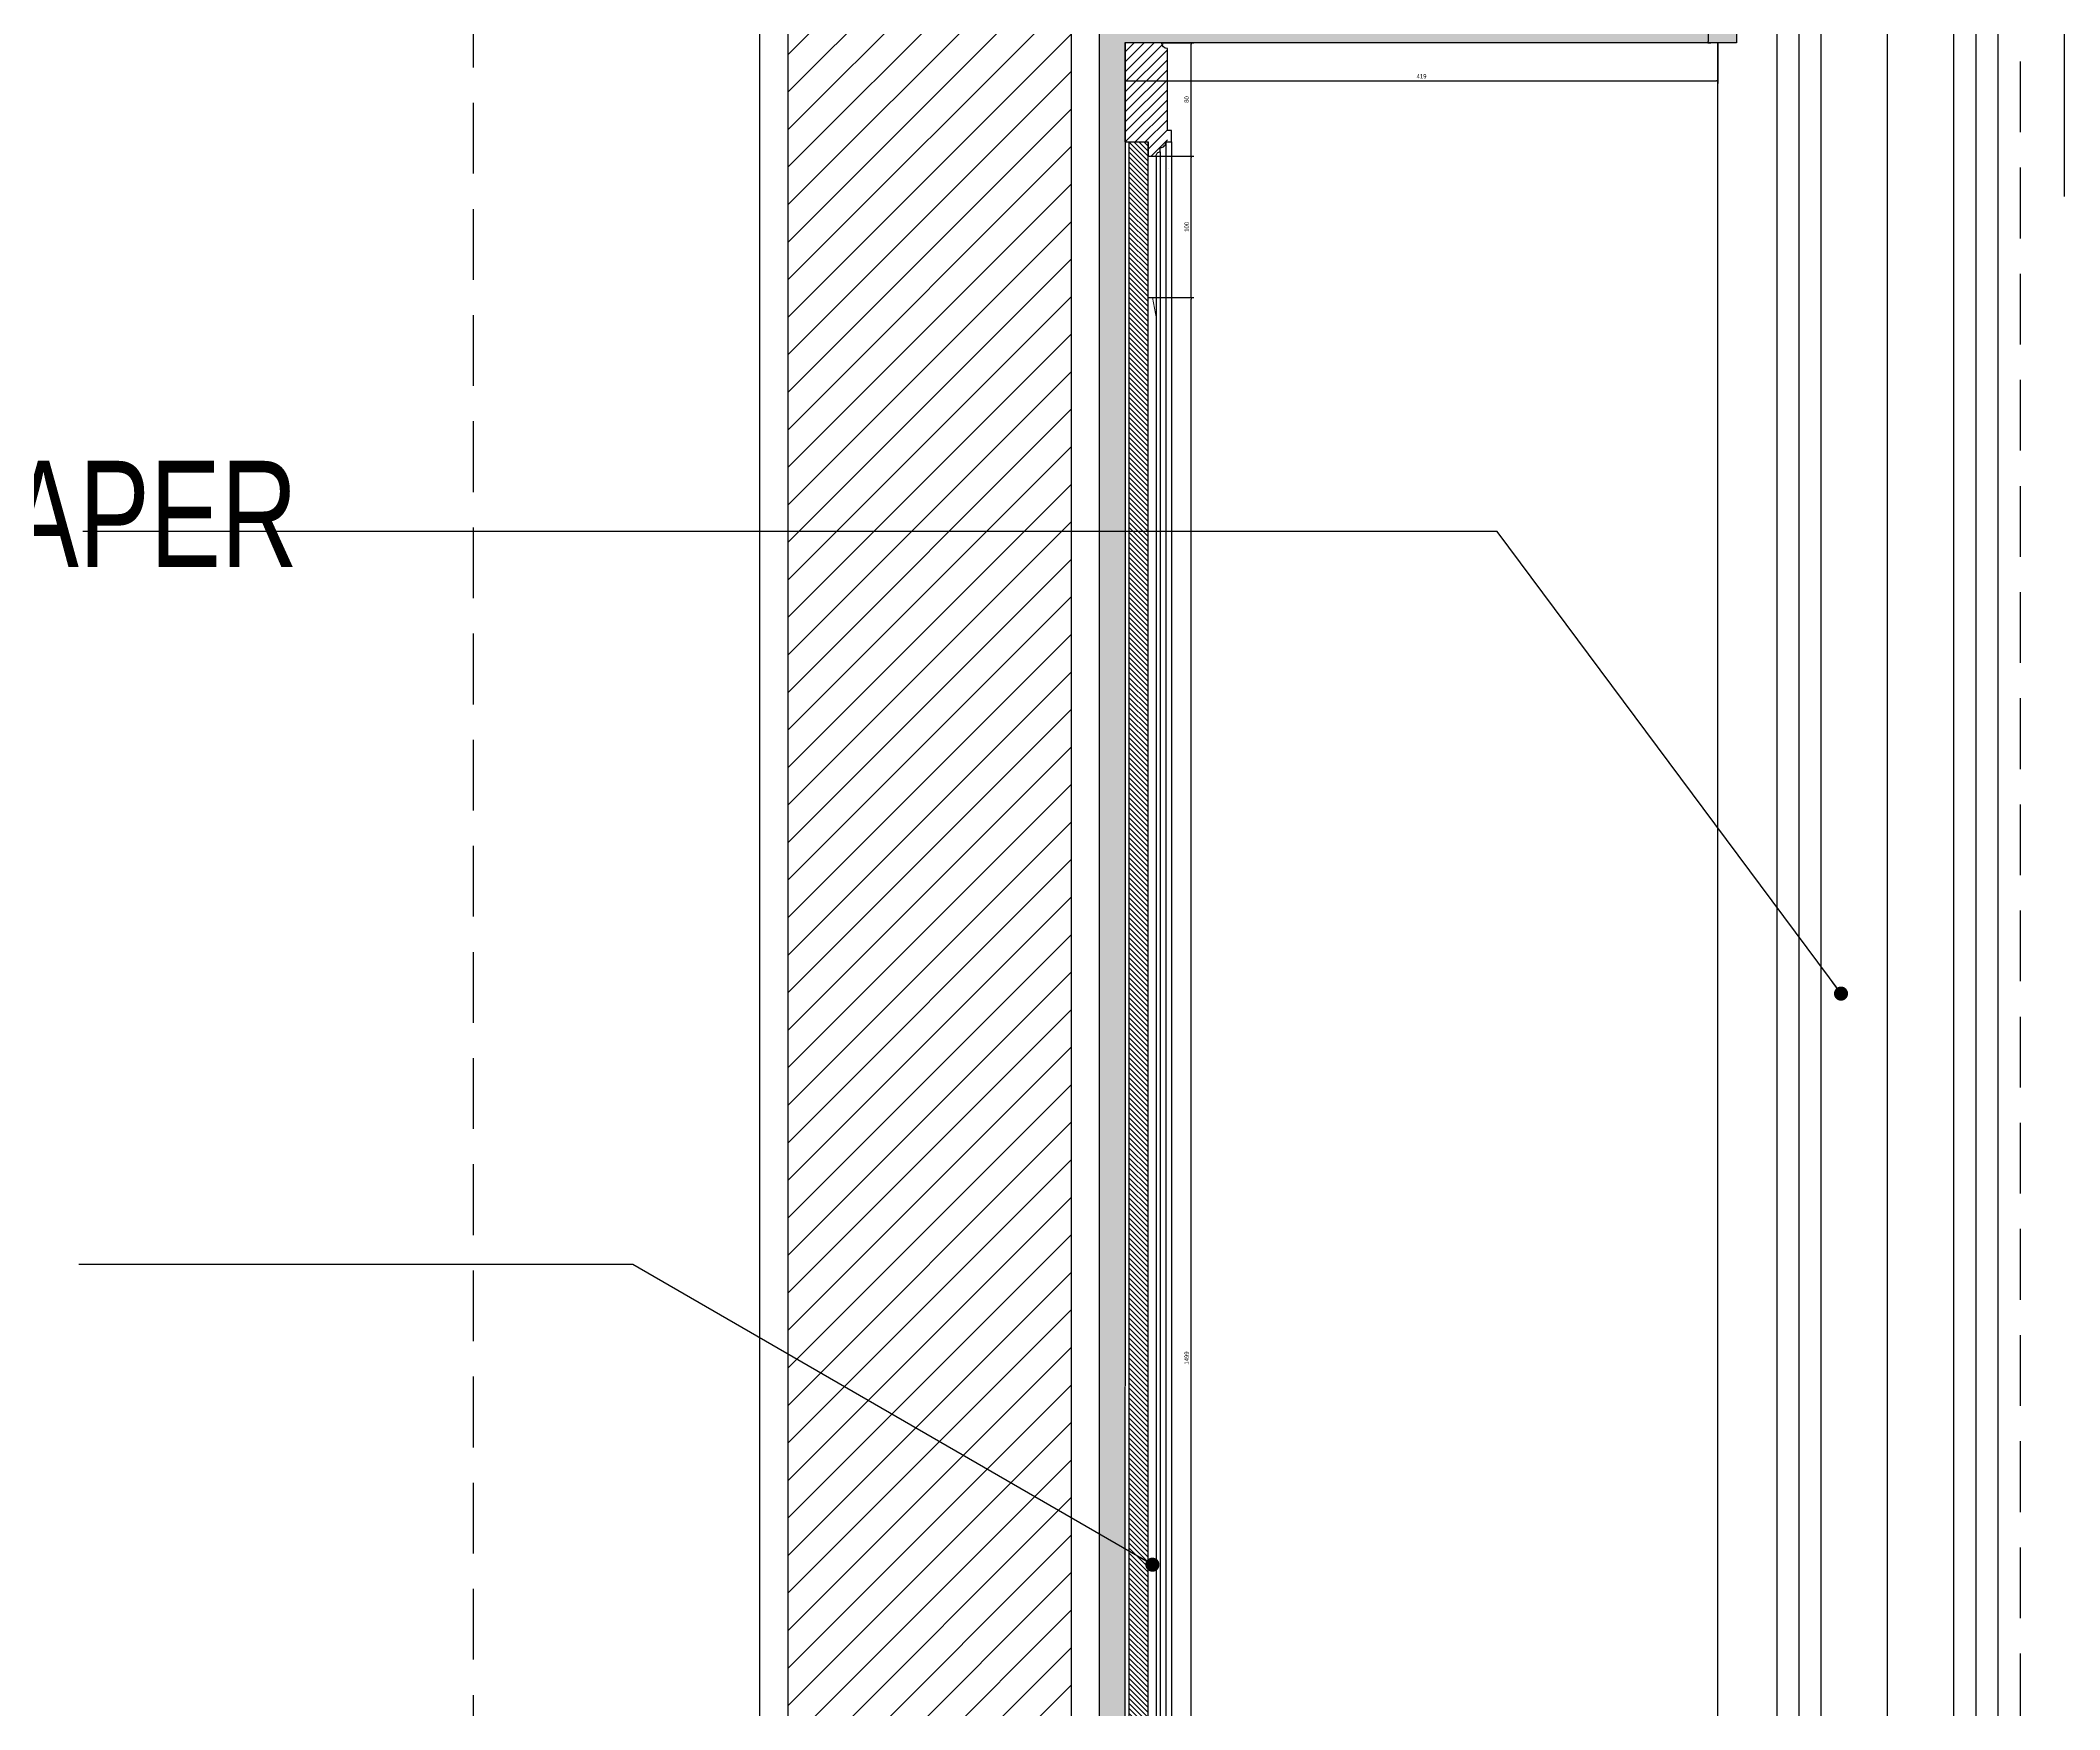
# Model space of a CAD drawing. Header units: inches. Extents: x 274057 to 444617, y 485849 to 635630.
# Drawn here: x 352867 to 354293, y 517980 to 519160 of the extents above; entities that cross this region are included whole.
import ezdxf

# ---------------------------------------------------------------- set-up
doc = ezdxf.new("R2010")
doc.units = ezdxf.units.IN
doc.header["$MEASUREMENT"] = 0
doc.linetypes.add('HIDDEN', pattern=[0.375, 0.25, -0.125])
for name, color, linetype in [('Calliper_wall hatch_CHB', 8, 'Continuous'), ('CQ curtains and frames', 252, 'Continuous'), ('CQ Grg Gypsum', 41, 'Continuous'), ('CQ PANEL DIMENSION', 1, 'Continuous'), ('CQ Plaster', 1, 'Continuous'), ('CQ section wall', 3, 'Continuous'), ('CQ spot detail elevation', 1, 'Continuous'), ('CQ SPOT DETAILS', 40, 'Continuous'), ('CQ text label', 3, 'Continuous'), ('CQ wall section', 5, 'Continuous'), ('CQ Wood Section', 60, 'Continuous'), ('CQ_callout', 34, 'Continuous'), ('Layer7', 8, 'Continuous'), ('Wood SECT', 1, 'Continuous')]:
    doc.layers.add(name, color=color, linetype=linetype)
for name, color, linetype, lineweight in [('CQ plan and elev dimension', 252, 'Continuous', 35), ('CQ wooh hatch', 8, 'HIDDEN', 18), ('Glass', 4, 'Continuous', 0)]:
    doc.layers.add(name, color=color, linetype=linetype, lineweight=lineweight)
doc.styles.add('DIM 50', font='romans.shx', dxfattribs={"width": 0.75, "height": 100})
doc.styles.get("Standard").update_dxf_attribs({"font": 'arial.ttf'})
doc.dimstyles.new('CQ 2', dxfattribs={"dimscale": 0.02, "dimtxt": 150, "dimasz": 50, "dimexe": 100, "dimexo": 0, "dimgap": 80, "dimtad": 1, "dimdec": 0, "dimzin": 0, "dimdsep": 46, "dimtxsty": 'Standard', "dimblk": 'DOT', "dimcen": 100, "dimclrd": 1, "dimclre": 1, "dimclrt": 3, "dimadec": 0, "dimazin": 0, "dimtfac": 1, "dimtdec": 0, "dimtofl": 0, "dimtmove": 0, "dimatfit": 3, "dimfxl": 1, "dimtolj": 1, "dimtzin": 0, "dimlwd": -1, "dimarcsym": 0})
doc.dimstyles.new('CQ 20', dxfattribs={"dimscale": 0.2, "dimtxt": 150, "dimasz": 100, "dimexe": 100, "dimexo": 20, "dimgap": 80, "dimtad": 1, "dimdec": 0, "dimzin": 0, "dimdsep": 46, "dimtxsty": 'Standard', "dimblk": 'DOT', "dimcen": 100, "dimclrd": 1, "dimclre": 1, "dimclrt": 3, "dimadec": 0, "dimazin": 0, "dimtfac": 1, "dimtdec": 0, "dimtofl": 0, "dimtmove": 0, "dimatfit": 3, "dimfxl": 1, "dimtolj": 1, "dimtzin": 0, "dimlwd": -1, "dimarcsym": 0})
doc.dimstyles.new('CQ 50', dxfattribs={"dimscale": 0.5, "dimtxt": 150, "dimasz": 100, "dimexe": 100, "dimexo": 20, "dimgap": 80, "dimtad": 1, "dimdec": 0, "dimzin": 0, "dimdsep": 46, "dimtxsty": 'Standard', "dimblk": 'DOT', "dimcen": 100, "dimclrd": 250, "dimclre": 250, "dimclrt": 3, "dimadec": 0, "dimazin": 0, "dimtfac": 1, "dimtdec": 0, "dimtofl": 0, "dimtmove": 0, "dimatfit": 3, "dimfxl": 3, "dimtolj": 1, "dimtzin": 0, "dimlwd": -1, "dimarcsym": 0})
doc.dimstyles.get("Standard").update_dxf_attribs({"dimtxt": 0.18, "dimasz": 0.18, "dimexe": 0.18, "dimexo": 0.0625, "dimgap": 0.09, "dimtad": 0, "dimtih": 1, "dimtoh": 1, "dimdec": 4, "dimzin": 0, "dimdsep": 46, "dimtxsty": 'Standard', "dimcen": 0.09, "dimadec": 0, "dimazin": 0, "dimtfac": 1, "dimtdec": 4, "dimtofl": 0, "dimtmove": 0, "dimatfit": 3, "dimfxl": 1, "dimtolj": 1, "dimtzin": 0, "dimarcsym": 0})

# ---------------------------------------------------------------- blocks, each defined once
blk = doc.blocks.new('ff15 section c and d')
at = {"layer": 'Calliper_wall hatch_CHB'}
h = blk.add_hatch(dxfattribs=at)
h.set_pattern_fill('ANSI31,_O', color=8, scale=150)
h.set_pattern_definition([(45, (0, 0), (-13.25825215, 13.25825215), [])])
h.paths.add_polyline_path([(351925.4, 516299.3), (351725.4, 516299.3), (351725.4, 519999.3), (351925.4, 519999.3)])
h.paths.add_polyline_path([(358625.4, 516299.3), (358425.4, 516299.3), (358425.4, 519999.3), (358625.4, 519999.3)])
at = {"layer": 'CQ Plaster', "color": 1, "ltscale": 0.03}
for p, q in [((351705.4, 516399.3, 0), (351705.4, 519999.3, 0)), ((351945.4, 516399.3, 0), (351945.4, 519999.3, 0))]:
    blk.add_line(p, q, dxfattribs=at)
at = {"layer": 'CQ section wall', "elevation": 0}
blk.add_lwpolyline([(351925.4, 516299.3), (351725.4, 516299.3), (351725.4, 519999.3), (351925.4, 519999.3)], close=True, dxfattribs=at)
blk = doc.blocks.new('_Dot')
at = {"color": 0, "linetype": 'ByBlock', "lineweight": -2}
blk.add_line((-0.5, 0), (-1, 0), dxfattribs=at)
at = {"color": 0, "linetype": 'ByBlock', "const_width": 0.5}
blk.add_lwpolyline([(-0.25, 0, 1), (0.25, 0, 1)], format="xyb", close=True, dxfattribs=at)
blk = doc.blocks.new('*D144')
at = {"layer": 'CQ plan and elev dimension', "color": 250, "lineweight": -2, "transparency": 16777216}
for p, q in [((353395.1, 519999.3), (351654.6, 519999.3)), ((353595.1, 516399.3), (351654.6, 516399.3))]:
    blk.add_line(p, q, dxfattribs=at)
at = {"layer": 'CQ plan and elev dimension', "color": 250, "transparency": 16777216}
blk.add_line((351704.6, 519949.3), (351704.6, 516449.3), dxfattribs=at)
at = {"layer": 'Defpoints', "color": 0, "transparency": 16777216}
for p in [(353405.1, 519999.3, 0), (351704.6, 516399.3), (353605.1, 516399.3, 0)]:
    blk.add_point(p, dxfattribs=at)
at = {"layer": 'CQ plan and elev dimension', "color": 250, "transparency": 16777216, "xscale": 50, "yscale": 50, "zscale": 50}
for p, rotation in [((351704.6, 519999.3), 90.00000000166753), ((351704.6, 516399.3), 270.0000000016675)]:
    blk.add_blockref('_Dot', p, dxfattribs=dict(at, rotation=rotation))
at = {"layer": 'CQ plan and elev dimension', "color": 3, "transparency": 16777216, "insert": (351626.3, 518199.3), "char_height": 75, "attachment_point": 5, "rotation": 90}
blk.add_mtext('\\A1;3600', dxfattribs=at)
blk = doc.blocks.new('*D145')
at = {"layer": 'CQ plan and elev dimension', "color": 250, "lineweight": -2, "transparency": 16777216}
for p, q in [((353962, 519499.3), (351884.1, 519499.3)), ((353285.3, 516399.3), (351884.1, 516399.3))]:
    blk.add_line(p, q, dxfattribs=at)
at = {"layer": 'CQ plan and elev dimension', "color": 250, "transparency": 16777216}
blk.add_line((351934.1, 519449.3), (351934.1, 516449.3), dxfattribs=at)
at = {"layer": 'Defpoints', "color": 0, "transparency": 16777216}
for p in [(353972, 519499.3, 0), (351934.1, 516399.3), (353295.3, 516399.3, 0)]:
    blk.add_point(p, dxfattribs=at)
at = {"layer": 'CQ plan and elev dimension', "color": 250, "transparency": 16777216, "xscale": 50, "yscale": 50, "zscale": 50}
for p, rotation in [((351934.1, 519499.3), 90.00000000166753), ((351934.1, 516399.3), 270.0000000016675)]:
    blk.add_blockref('_Dot', p, dxfattribs=dict(at, rotation=rotation))
at = {"layer": 'CQ plan and elev dimension', "color": 3, "transparency": 16777216, "insert": (351855.8, 517949.3), "char_height": 75, "attachment_point": 5, "rotation": 90}
blk.add_mtext('\\A1;3100', dxfattribs=at)
blk = doc.blocks.new('*D284')
at = {"layer": 'CQ PANEL DIMENSION', "color": 1, "lineweight": -2, "transparency": 16777216}
for p, q in [((354281.4, 519499.3), (354806.3, 519499.3)), ((353585.9, 516399.3), (354806.3, 516399.3))]:
    blk.add_line(p, q, dxfattribs=at)
at = {"layer": 'CQ PANEL DIMENSION', "color": 1, "transparency": 16777216}
blk.add_line((354786.3, 519479.3), (354786.3, 516419.3), dxfattribs=at)
at = {"layer": 'Defpoints', "color": 0, "transparency": 16777216}
for p in [(354277.4, 519499.3, 0), (353581.9, 516399.3, 0), (354786.3, 516399.3)]:
    blk.add_point(p, dxfattribs=at)
at = {"layer": 'CQ PANEL DIMENSION', "color": 1, "transparency": 16777216, "xscale": 20, "yscale": 20, "zscale": 20}
for p, rotation in [((354786.3, 519499.3), 90), ((354786.3, 516399.3), 270)]:
    blk.add_blockref('_Dot', p, dxfattribs=dict(at, rotation=rotation))
at = {"layer": 'CQ PANEL DIMENSION', "color": 3, "transparency": 16777216, "insert": (354755, 517949.3), "char_height": 30, "attachment_point": 5, "rotation": 90}
blk.add_mtext('\\A1;3100', dxfattribs=at)
blk = doc.blocks.new('A$Cd99c4f28')
at = {"layer": 'CQ wooh hatch', "ltscale": 1000}
h = blk.add_hatch(dxfattribs=at)
h.set_pattern_fill('GOST_WOOD', color=256, angle=45, style=0)
h.set_pattern_definition([(135, (-323282.9897, -516399.284), (4.24264069, 4.24264069), [10, -2]), (135, (-323280.161, -516399.284), (4.24264069, 4.24264069), [6, -1.5, 3, -1.5]), (135, (-323276.626, -516399.991), (4.24264069, 4.24264069), [10, -2])])
h.paths.add_polyline_path([(446, 2758.6), (446.1, 860), (464.1, 860), (464, 2780), (14, 2780), (14, 2768.6), (14, 2758.6), (24, 2758.6)])
at = {"layer": 'Layer7'}
h = blk.add_hatch(dxfattribs=at)
h.set_pattern_fill('ANSI31', color=256, scale=40, angle=-90)
h.set_pattern_definition([(315, (-580779.277, 334917.0314), (3.535533906, 3.535533906), [])])
edge = h.paths.add_edge_path()
edge.add_arc((419.1, 2671.1), 4.03, 119.3037, 299.3007)
edge.add_arc((419.1, 2671.1), 4.03, 119.3007, 299.3037, ccw=False)
edge = h.paths.add_edge_path()
edge.add_line((416.1, 2688.6), (417.1, 2688.6))
edge.add_arc((421.1, 2688.6), 4, 180, 270)
edge.add_line((421.1, 2684.6), (421.1, 2681.6))
edge.add_arc((421.1, 2678.6), 3, 0, 90, ccw=False)
edge.add_line((424.1, 2678.6), (429.7, 2678.6))
edge.add_line((429.7, 2678.6), (429.7, 2688.6))
edge.add_line((429.7, 2688.6), (446.1, 2688.6))
edge.add_line((446.1, 2688.6), (446.1, 2758.6))
edge.add_line((446.1, 2758.6), (420.1, 2758.6))
edge.add_arc((416, 2758.8), 4.12, 271.6583, 358.3417, ccw=False)
edge.add_line((416.1, 2754.6), (416.1, 2688.6))
h = blk.add_hatch(dxfattribs=at)
h.set_pattern_fill('ANSI31', color=256, scale=20)
h.set_pattern_definition([(45, (-507385.2396, 356361.7091), (-1.767766953, 1.767766953), [])])
h.paths.add_polyline_path([(429.7, 970), (435.7, 970), (443.1, 970), (443.1, 2688.6), (429.7, 2688.6)])
at = {"color": 8, "elevation": 0}
for points in [[(413.1, 2688.6), (413.1, 970)], [(417.1, 2688.6), (417.1, 970)], [(421.1, 2681.6), (421.1, 977)], [(424.1, 2678.6), (424.1, 980)]]:
    blk.add_lwpolyline(points, dxfattribs=at)
at = {"layer": 'CQ Wood Section', "ltscale": 1000}
blk.add_line((27.1, 900, 0), (27.1, 2758.6, 0.2), dxfattribs=at)
at = {"layer": 'CQ Wood Section', "ltscale": 1000, "elevation": 0.2}
blk.add_lwpolyline([(446, 2758.6), (446.1, 860), (464.1, 860), (464, 2780), (14, 2780), (14, 2768.6), (14, 2758.6), (24, 2758.6), (446, 2758.6)], dxfattribs=at)
at = {"layer": 'Glass', "elevation": 0}
blk.add_lwpolyline([(426.7, 2578.6), (429.7, 2578.6), (429.7, 1080), (426.7, 1080), (423.7, 1095), (423.7, 2563.6)], close=True, dxfattribs=at)
at = {"layer": 'Wood SECT', "elevation": 0}
blk.add_lwpolyline([(429.7, 2678.6), (424.1, 2678.6, 0.414214), (421.1, 2681.6), (421.1, 2684.6, -0.414214), (417.1, 2688.6), (413.1, 2688.6), (413.1, 2696.6), (416.1, 2696.6), (416.1, 2754.6, 0.397359), (420.1, 2758.6), (446.1, 2758.6), (446.1, 2688.6), (435.7, 2688.6), (435.7, 2688.6), (429.7, 2688.6)], format="xyb", close=True, dxfattribs=at)
for points in [[(429.7, 970), (429.7, 2688.6)], [(443.1, 970), (443.1, 2688.6)]]:
    blk.add_lwpolyline(points, dxfattribs=at)
blk = doc.blocks.new('*D1532')
at = {"layer": 'CQ SPOT DETAILS', "color": 1, "lineweight": -2, "transparency": 16777216}
for p, q in [((353659, 519157.9), (353681.7, 519157.9)), ((353649.4, 519077.9), (353681.7, 519077.9))]:
    blk.add_line(p, q, dxfattribs=at)
at = {"layer": 'CQ SPOT DETAILS', "color": 1, "transparency": 16777216}
blk.add_line((353679.7, 519078.9), (353679.7, 519156.9), dxfattribs=at)
at = {"layer": 'Defpoints', "color": 0, "transparency": 16777216}
for p in [(353659, 519157.9), (353679.7, 519157.9), (353649.4, 519077.9, -0.2)]:
    blk.add_point(p, dxfattribs=at)
at = {"layer": 'CQ SPOT DETAILS', "color": 1, "transparency": 16777216}
for p, rotation in [((353679.7, 519157.9), 90), ((353679.7, 519077.9), 270)]:
    blk.add_blockref('_Dot', p, dxfattribs=dict(at, rotation=rotation))
at = {"layer": 'CQ SPOT DETAILS', "color": 3, "transparency": 16777216, "insert": (353676.6, 519117.9), "char_height": 3, "attachment_point": 5, "rotation": 90}
blk.add_mtext('\\A1;80', dxfattribs=at)
blk = doc.blocks.new('*D1533')
at = {"layer": 'CQ SPOT DETAILS', "color": 1, "lineweight": -2, "transparency": 16777216}
for p, q in [((353633.1, 519157.9), (353633.1, 519129.1)), ((354052, 519157.9), (354052, 519129.1))]:
    blk.add_line(p, q, dxfattribs=at)
at = {"layer": 'CQ SPOT DETAILS', "color": 1, "transparency": 16777216}
blk.add_line((353634.1, 519131.1), (354051, 519131.1), dxfattribs=at)
at = {"layer": 'Defpoints', "color": 0, "transparency": 16777216}
for p in [(353633.1, 519157.9), (354052, 519157.9), (354052, 519131.1)]:
    blk.add_point(p, dxfattribs=at)
at = {"layer": 'CQ SPOT DETAILS', "color": 1, "transparency": 16777216, "rotation": 180}
blk.add_blockref('_Dot', (353633.1, 519131.1), dxfattribs=at)
at = {"layer": 'CQ SPOT DETAILS', "color": 1, "transparency": 16777216}
blk.add_blockref('_Dot', (354052, 519131.1), dxfattribs=at)
at = {"layer": 'CQ SPOT DETAILS', "color": 3, "transparency": 16777216, "insert": (353842.6, 519134.3), "char_height": 3, "attachment_point": 5}
blk.add_mtext('\\A1;419', dxfattribs=at)
blk = doc.blocks.new('*D1586')
at = {"layer": 'CQ SPOT DETAILS', "color": 1, "lineweight": -2, "transparency": 16777216}
for p, q in [((354045.1, 519179.2), (354047.1, 519179.2)), ((354045.1, 519157.9), (354047.1, 519157.9))]:
    blk.add_line(p, q, dxfattribs=at)
at = {"layer": 'CQ SPOT DETAILS', "color": 1, "transparency": 16777216}
blk.add_line((354045.1, 519178.2), (354045.1, 519158.9), dxfattribs=at)
at = {"layer": 'Defpoints', "color": 0, "transparency": 16777216}
for p in [(354045.1, 519179.2, 0), (354045.1, 519157.9), (354045.1, 519157.9)]:
    blk.add_point(p, dxfattribs=at)
at = {"layer": 'CQ SPOT DETAILS', "color": 1, "transparency": 16777216}
for p, rotation in [((354045.1, 519179.2), 90), ((354045.1, 519157.9), 270)]:
    blk.add_blockref('_Dot', p, dxfattribs=dict(at, rotation=rotation))
at = {"layer": 'CQ SPOT DETAILS', "color": 3, "transparency": 16777216, "insert": (354042, 519168.6), "char_height": 3, "attachment_point": 5, "rotation": 90}
blk.add_mtext('\\A1;21', dxfattribs=at)

msp = doc.modelspace()

# ---------------------------------------------------------------- hatches: boundary and pattern name
at = {"layer": 'CQ curtains and frames', "linetype": 'ByBlock', "ltscale": 200}
h = msp.add_hatch(dxfattribs=at)
h.set_pattern_fill('PLASTI,_O', color=256, scale=500, angle=90)
h.set_pattern_definition([(90, (0, 0), (-125, 8e-15), []), (90, (-15.62, 1e-15), (-125, 8e-15), []), (90, (-31.25, 2e-15), (-125, 8e-15), []), (90, (-78.12, 5e-15), (-125, 8e-15), [])])
edge = h.paths.add_edge_path()
edge.add_line((359636.1, 517521.3), (359636.1, 519159.2))
edge.add_line((359636.1, 519159.2), (359615.1, 519189.2))
edge.add_line((359615.1, 519189.2), (359611.1, 519259.4))
edge.add_line((359611.1, 519259.4), (359625.1, 519279.4))
edge.add_line((359625.1, 519279.4), (359625.1, 519299.3))
edge.add_line((359625.1, 519299.3), (354065.1, 519299.3))
edge.add_line((354065.1, 519299.3), (354065.1, 519279.4))
edge.add_line((354065.1, 519279.4), (354069.1, 519279.4))
edge.add_line((354069.1, 519279.4), (354070.3, 519276.6))
edge.add_line((354070.3, 519276.6), (354073.1, 519275.4))
edge.add_line((354073.1, 519275.4), (354073.1, 519272.4))
edge.add_arc((354073.1, 519269.4), 3, 0, 90, ccw=False)
edge.add_line((354076.1, 519269.4), (354079.1, 519269.4))
edge.add_line((354079.1, 519269.4), (354079.1, 519229.2))
edge.add_line((354079.1, 519229.2), (354076.1, 519229.2))
edge.add_arc((354073.1, 519229.2), 3, 270, 360, ccw=False)
edge.add_line((354073.1, 519226.2), (354073.1, 519223.2))
edge.add_arc((354073.1, 519219.2), 4, 90, 180)
edge.add_line((354069.1, 519219.2), (354065.1, 519219.2))
edge.add_line((354065.1, 519219.2), (354065.1, 519199.2))
edge.add_line((354065.1, 519199.2), (354068.1, 519199.2))
edge.add_arc((354071.1, 519199.2), 3, 180, 270)
edge.add_line((354071.1, 519196.2), (354071.1, 519193.2))
edge.add_arc((354071.1, 519189.2), 4, -90, 90, ccw=False)
edge.add_line((354071.1, 519185.2), (354071.1, 519182.2))
edge.add_arc((354071.1, 519179.2), 3, 90, 180)
edge.add_line((354068.1, 519179.2), (354065.1, 519179.2))
edge.add_line((354065.1, 519179.2), (354065.1, 519157.9))
edge.add_line((354065.1, 519157.9), (354052, 519157.9))
edge.add_line((354052, 519157.9), (354069.2, 516514.3))
edge.add_line((354069.2, 516514.3), (354295.1, 516514.3))
edge.add_line((354295.1, 516514.3), (354295.1, 519049.3))
edge.add_line((354295.1, 519049.3), (359395.1, 519049.3))
edge.add_line((359395.1, 519049.3), (359394.7, 517521.3))
edge.add_line((359394.7, 517521.3), (359636.1, 517521.4))

# ---------------------------------------------------------------- linework, layer by layer
at = {"layer": 'CQ spot detail elevation', "color": 3, "linetype": 'HIDDEN', "ltscale": 200, "elevation": -0.1}
msp.add_lwpolyline([(353172.6, 519444.8), (354265.5, 519444.8), (354265.5, 516365.5), (353172.6, 516365.5)], close=True, dxfattribs=at)

# ---------------------------------------------------------------- block references
at = {"layer": 'CQ Grg Gypsum', "xscale": -1}
msp.add_blockref('A$Cd99c4f28', (354079.1, 516399.3, -0.2), dxfattribs=at)
at = {"layer": 'CQ wall section'}
msp.add_blockref('ff15 section c and d', (1669.7, 0), dxfattribs=at)

# ---------------------------------------------------------------- texts
at = {"layer": 'CQ text label', "ltscale": 500, "insert": (352300.3, 518862.6, 0), "char_height": 75, "width": 1867.392, "attachment_point": 1, "style": 'DIM 50'}
msp.add_mtext('{\\fCityBlueprint|b0|i0|c2|p2;(SMDS) WALLPAPER}', dxfattribs=at)

# ---------------------------------------------------------------- dimensions: what is measured, and where the dimension line sits
at = {"layer": 'CQ PANEL DIMENSION'}
dim = msp.add_linear_dim(base=(354786.3, 516399.3), p1=(354277.4, 519499.3, 0), p2=(353581.9, 516399.3, 0), angle=90, dimstyle='CQ 20', override={"dimtmove": 1}, dxfattribs=at)
dim.commit()
dim.dimension.update_dxf_attribs({"geometry": '*D284', "text_midpoint": (354755, 517949.3)})
at = {"layer": 'CQ plan and elev dimension'}
for base, p1, p2, picture, middle in [((351704.6, 516399.3, 0), (353405.1, 519999.3, 0), (353605.1, 516399.3, 0), '*D144', (351626.3, 518199.3, 0)), ((351934.1, 516399.3, 0), (353972, 519499.3, 0), (353295.3, 516399.3, 0), '*D145', (351855.8, 517949.3, 0))]:
    dim = msp.add_linear_dim(base=base, p1=p1, p2=p2, angle=90, dimstyle='CQ 50', override={"dimtmove": 1}, dxfattribs=at)
    dim.commit()
    dim.dimension.update_dxf_attribs({"geometry": picture, "text_midpoint": middle})
at = {"layer": 'CQ SPOT DETAILS'}
dim = msp.add_linear_dim(base=(354045.1, 519157.9), p1=(354045.1, 519179.2, 0), p2=(354045.1, 519157.9), angle=90, dimstyle='CQ 2', dxfattribs=at)
dim.commit()
dim.dimension.update_dxf_attribs({"geometry": '*D1586', "text_midpoint": (354042, 519168.6)})
dim = msp.add_linear_dim(base=(353679.7, 519157.9), p1=(353649.4, 519077.9, -0.2), p2=(353659, 519157.9), angle=90, dimstyle='CQ 2', override={"dimtmove": 1}, dxfattribs=at)
dim.commit()
dim.dimension.update_dxf_attribs({"geometry": '*D1532', "text_midpoint": (353676.6, 519117.9)})
dim = msp.add_linear_dim(base=(354052, 519131.1), p1=(353633.1, 519157.9), p2=(354052, 519157.9), dimstyle='CQ 2', dxfattribs=at)
dim.commit()
dim.dimension.update_dxf_attribs({"geometry": '*D1533', "text_midpoint": (353842.6, 519134.3)})
msp.add_linear_dim(base=(353679.7, 519077.9), p1=(353649.4, 518977.9, -0.2), p2=(353649.4, 519077.9, -0.2), angle=90, dimstyle='CQ 2', override={"dimtmove": 1}, dxfattribs=at).render()
msp.add_linear_dim(base=(353679.7, 518977.9), p1=(353649.4, 517479.3), p2=(353649.4, 518977.9, -0.2), angle=90, dimstyle='CQ 2', dxfattribs=at).render()

# ---------------------------------------------------------------- leaders
at = {"layer": 'CQ_callout'}
for points in [[(354139, 518486.1), (353896, 518812.7), (352896.7, 518812.7)], [(353652.4, 518082.6), (353285.3, 518294.7), (352893.8, 518294.7)]]:
    msp.add_leader(points, dimstyle='Standard', override={"dimasz": 10, "dimldrblk": 'Dot', "dimfxl": 0.1, "dimarcsym": 2}, dxfattribs=at)

doc.saveas('drawing.dxf')
